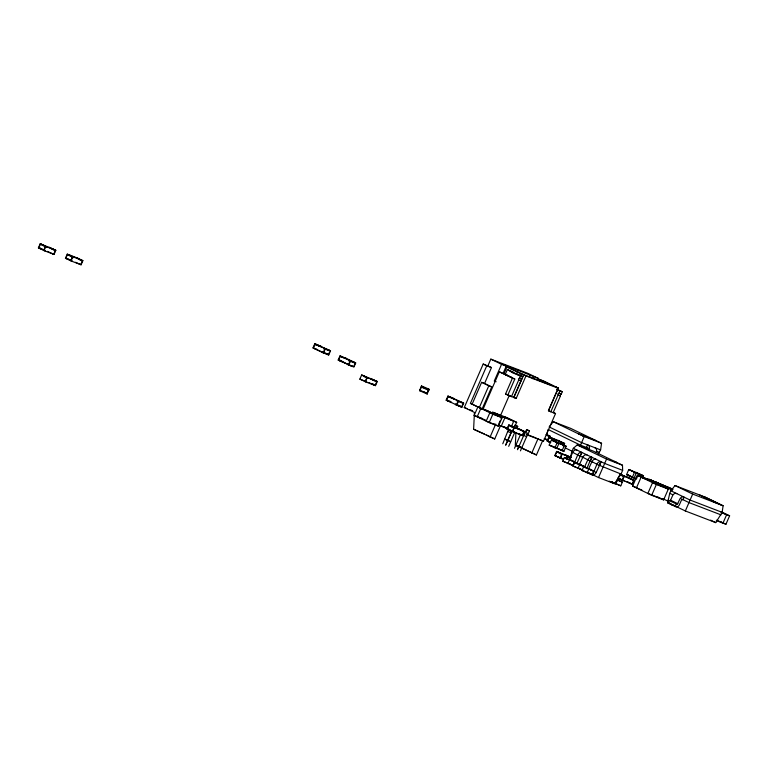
<?xml version="1.0" encoding="UTF-8"?>
<svg xmlns="http://www.w3.org/2000/svg" width="768" height="768" viewBox="0 0 768 768"><rect width="100%" height="100%" fill="white"/><g stroke="black" fill="none" stroke-linecap="round" stroke-linejoin="round"><path stroke-width="1.15" d="M500.438 425.846L494.726 438.97L473.616 429.245L474.432 412.426L464.285 407.53L483.197 364.032L491.472 367.555L484.57 383.453L481.632 382.33L472.166 404.083L492.845 414.202L502.07 417.744L498.413 426.154L489.187 422.621L474.182 415.373L477.84 406.963L487.066 410.496L502.07 417.744M553.728 412.704L555.523 413.568L543.514 441.168L542.621 440.736L536.438 454.963L515.318 445.229L515.914 432.902M512.362 372.077L507.427 369.418L505.238 374.438L514.79 379.056L507.878 394.944L511.459 396.672L518.736 379.949C517.354 378.086 520.973 377.52 521.818 379.171L522.902 376.666C516.797 374.592 512.131 373.037 507.427 369.418M518.621 375.101L510.115 370.714M598.176 454.368L600.595 449.894L601.565 443.29L570.653 428.362L553.277 421.699L549.802 426.048M675.994 506.448L685.344 510.97L715.766 522.624L722.141 512.352L723.11 505.747L705.446 497.213L675.034 485.558L670.858 490.771L669.754 493.306L667.69 502.435L673.92 505.45M569.933 459.965L571.728 452.006L573.331 448.32L577.19 444.931L593.126 451.037L622.483 465.216L622.646 470.342L621.043 474.038L614.467 483.667L598.522 477.552L588.038 472.493M546.71 435.158L547.738 430.589M587.338 448.742L586.454 447.427L587.558 444.893L588.461 445.363A3.696 2.678 -69 0 1 589.277 449.28L589.133 449.645M558.086 389.731L558.067 390.605M576.71 463.709L581.933 452.467L581.078 452.294A4.186 2.88 -64.2 0 0 577.997 454.282L573.235 465.619L569.184 463.661M581.472 452.371L580.33 456.163M586.829 468.595L591.59 457.258M583.603 466.771L593.77 471.149L583.603 466.771L582 470.467L592.858 474.979A4.186 2.88 -64.2 0 0 595.939 473.002L601.171 461.76L600.317 461.587A4.186 2.88 -64.2 0 0 597.235 463.565L592.474 474.902L587.405 472.464M600.701 461.654L599.462 465.408L601.066 461.722M502.771 443.77L508.358 429.888L511.296 431.021A2.016 1.459 -69 0 1 510.989 432.768L505.709 444.893M596.246 452.371L596.39 452.006A3.696 2.678 -69 0 0 595.574 448.09L594.672 447.629M676.877 493.68L675.965 493.354A3.696 2.534 -64.2 0 0 672.653 495.485L670.426 500.602L669.072 500.534L667.968 503.069L676.08 506.89A3.254 2.237 -64.2 0 0 679.622 504.307L681.571 499.882L683.011 499.699L684.106 497.165L683.194 496.848A3.696 2.534 -64.2 0 0 679.882 498.97L677.328 504.365L669.072 500.534M577.19 444.931L606.547 459.11L598.522 477.552M618.998 476.006L617.27 480.134L622.368 482.141L620.765 485.827L611.674 481.939M675.034 485.558L692.688 494.083L685.344 510.97M45.158 250.483L44.957 250.944L38.4 247.91L40.205 243.754L55.834 250.272L54.029 254.419L43.661 250.454L45.466 246.298L55.834 250.272M43.133 249.61L38.928 247.574L40.33 244.339L41.501 244.253L46.762 246.797L46.56 247.258L40.33 244.339M44.189 250.109L45.59 246.883M49.066 247.699L49.267 247.229L54.538 249.773L54.336 250.234L51.178 248.707M52.733 253.93L53.904 253.834L55.306 250.608L54.336 250.234M65.453 258.278L72.221 260.861L72.019 261.322L65.453 258.278L67.258 254.131L77.626 258.106L82.886 260.65L81.082 264.797L70.723 260.822L72.528 256.675L82.886 260.65M65.981 257.942L67.382 254.717M68.352 255.091L68.554 254.63L73.824 257.174L72.653 257.261L71.242 260.486L67.037 258.451M79.786 264.298L80.957 264.211L82.368 260.986L79.21 259.459M330.518 350.822L325.334 348.835L323.53 352.982L312.998 347.904L314.803 343.747L330.518 350.822L328.714 354.97L322.214 352.349L322.416 351.888M315.926 344.842L316.128 344.381L321.302 346.368L321.101 346.829L314.938 344.371L313.536 347.597L314.323 348.538L328.714 354.97M323.818 348.662L324.019 348.202L329.203 350.179L329.002 350.65L323.818 348.662L324.806 349.133L323.405 352.368M328.579 354.346L329.52 352.195M345.168 357.869L355.699 362.957L353.894 367.104L338.189 360.038L339.994 355.882L346.493 358.502L346.291 358.963M344.688 362.659L339.504 360.672L338.717 359.731L340.118 356.506L344.266 358.09M341.309 356.515L340.118 356.506M347.597 364.022L347.395 364.483L352.579 366.47L352.781 366.01M349.008 360.797L349.2 360.336L354.384 362.314L354.182 362.784L349.008 360.797L349.987 361.267L348.586 364.502L338.189 360.038M348.72 365.117L350.525 360.97L355.699 362.957M353.77 366.48L355.171 363.254M366.605 381.706L366.403 382.166L359.846 379.123L361.651 374.976L377.28 381.485L375.475 385.642L365.117 381.667L366.922 377.52L377.28 381.485M365.635 381.331L367.037 378.096L368.208 378.01L362.947 375.466L361.776 375.562M370.522 378.912L370.723 378.451L375.984 380.995L375.782 381.456L371.568 379.421M374.179 385.142L375.35 385.056L376.752 381.821L375.782 381.456M427.2 394.051L428.89 389.117L421.498 385.91L419.712 390.163L427.094 393.37L427.2 394.051L419.798 390.749M427.286 392.832L428.89 389.117M428.986 389.808L428.803 390.336L421.411 387.139M446.15 400.195L447.955 396.048L463.67 403.123L461.866 407.27L446.15 400.195L451.613 402.422M447.466 400.838L447.667 400.378L450.778 401.568M449.069 397.142L449.27 396.682L454.454 398.669L454.253 399.13L448.09 396.672L446.678 399.898L447.667 400.378M460.742 406.176L455.568 404.189L455.366 404.65L460.541 406.637M456.557 404.659L457.958 401.434L457.171 400.493L463.67 403.123M456.682 405.283L458.486 401.136L447.955 396.048M462.346 402.48L462.154 402.941L456.97 400.954M461.731 406.646L463.133 403.421M481.901 408.95L470.41 403.402L486.778 365.76L491.472 367.555M487.891 365.827L490.81 359.136L527.818 373.325L538.56 378.509L537.648 380.602M479.338 407.539L488.794 385.786L491.731 386.909L482.266 408.662M503.069 373.45L506.246 366.125L501.552 364.33L494.275 381.053L496.157 381.773M482.947 409.459L499.315 371.808L511.834 377.395M504.01 373.613L506.918 366.922L524.755 375.062L552.355 385.642L539.232 379.306L543.926 381.101L558.25 388.022L548.429 410.611L550.819 411.763L558.096 395.03C556.714 393.178 560.333 392.611 561.168 394.262L562.262 391.747L556.925 389.405L562.262 391.747M489.187 422.621L492.845 414.202M555.523 413.568L548.467 410.861L558.288 388.272L525.984 375.888L516.163 398.477L505.526 394.042L512.438 378.154L514.79 379.056M516.979 372.451L517.939 370.253L538.56 378.509M490.032 437.174L495.734 424.042M500.342 415.949L509.117 395.779M498.72 424.032L500.093 420.874M501.005 418.771L501.917 416.669L516.682 422.333L514.397 427.584M520.522 375.514L521.242 373.834L525.984 375.888M519.466 378.269L520.56 375.763L522.902 376.666M523.594 374.736L513.773 397.325L516.163 398.477M513.811 397.574L521.088 380.842L520.858 379.718L521.818 379.171M529.363 377.069L530.275 374.986M506.938 429.101L508.742 424.954L519.11 428.918L524.371 431.462L522.566 435.619L506.938 429.101L521.27 435.12L522.442 435.034L523.843 431.798L517.814 428.429L517.613 428.89M508.867 425.539L515.107 428.448L515.309 427.987L510.038 425.443L508.867 425.539L507.466 428.765L513.504 432.144L513.706 431.683M511.45 426.451L513.734 421.2L504.355 416.669M532.944 378.797L533.856 376.714M505.757 445.21L511.939 430.992M512.208 431.645L514.013 427.498L524.371 431.462M512.726 431.309L514.138 428.083M508.694 446.342L514.877 432.115M516.816 428.496L517.728 426.403L515.04 425.107M514.522 448.272L519.936 435.869A2.016 1.459 -69 0 0 520.032 434.131M517.459 449.405L518.842 446.237L521.818 447.677L515.904 445.114L518.842 446.237M517.507 449.712L523.69 435.494A4.57 3.312 -69 0 0 524.16 433.786L524.198 433.21A4.57 3.312 -69 0 0 524.179 432.653M520.445 450.845L526.627 436.618A4.57 3.312 -69 0 0 527.098 434.909L527.136 434.333A4.57 3.312 -69 0 0 525.84 431.222M527.107 434.822L527.654 435.091L529.469 430.906L526.79 429.61M531.734 453.158L537.917 438.941L542.621 440.736M558.826 393.36L559.91 390.845M553.171 412.666L560.448 395.933L560.208 394.81L561.168 394.262M544.944 438.95L547.018 439.738L547.219 439.277M550.339 442.598L547.181 441.072L548.986 436.915L559.354 440.89M547.709 440.736L549.11 437.501L550.282 437.414L555.552 439.958L554.371 440.045M549.235 438.298L550.138 436.224L546.845 434.64M548.678 441.101L548.477 441.571L550.589 442.579M549.178 445.133L551.414 439.997L566.141 446.208L563.904 451.344L549.178 445.133L554.227 447.062M553.354 441.533L554.256 439.459L564.614 443.434L563.712 445.507M557.856 440.861L558.058 440.4L564.614 443.434M554.899 447.888L557.126 442.762L566.141 446.208M563.578 459.475L554.794 455.587L556.598 451.44L571.171 457.44M555.322 455.251L556.253 453.101M556.291 455.626L556.09 456.086L561.35 458.63L561.552 458.17M561.014 442.378L563.117 443.395L563.318 442.934M563.155 445.92L564.086 443.77L560.928 442.243M560.064 458.131L561.869 453.984L570.931 457.459L570.73 457.92L567.158 456.538L566.256 458.611M560.582 457.795L561.984 454.57L563.155 454.474L557.894 451.939M562.771 461.174L564.374 457.488L574.474 461.866L572.87 465.552L562.771 461.174L567.811 463.104M566.352 459.274L567.283 457.123L570.557 458.054M567.83 463.622L569.434 459.926L574.474 461.866M547.997 429.446L580.522 445.162L584.189 436.627L553.277 421.699M583.747 470.582L572.89 466.061L574.493 462.374L584.659 466.752L588.125 459.168A4.186 2.88 -64.2 0 1 591.206 457.19L592.051 457.363L590.448 461.05M577.949 468.509L579.552 464.822L584.602 466.752M587.059 472.906L588.662 469.219M593.712 471.149L592.109 474.845L588.058 472.886M622.042 480.298L623.846 476.15L634.214 480.125L632.41 484.272L617.837 478.262M634.214 480.125L619.882 474.106L625.142 476.65L623.971 476.736L622.57 479.962L623.338 480.797L618.077 478.253L624.739 480.806M636.24 478.944L626.563 474.662L628.79 469.526L643.517 475.747L642.624 477.802M628.646 474.71L628.358 475.354L634.08 478.118L636.317 472.982L630.595 470.218M632.285 477.427L634.512 472.291L643.517 475.747M629.472 478.426L633.686 480.461L632.285 483.686L631.114 483.773L626.899 481.738M632.63 486.077L637.315 475.286L649.267 479.885L668.314 489.101L663.619 499.882L651.667 495.283L632.63 486.077L636.97 487.747M636.624 478.33L637.978 475.219L652.55 481.219M640.934 476.851L641.722 475.056L636 472.291M644.333 478.714L644.534 478.253L637.978 475.219M651.667 495.283L656.362 484.502L668.314 489.101M668.371 499.738L667.786 501.082L662.592 498.566M675.197 506.554L676.301 504.029M716.342 520.56L725.942 524.246L729.6 515.827L721.267 511.805M576.874 450.029L576.019 449.856A4.186 2.88 -64.2 0 0 572.938 451.834L569.558 459.35L576.979 463.21M586.992 454.915L586.138 454.742A4.186 2.88 -64.2 0 0 583.066 456.72L579.542 464.304M596.102 459.312L595.248 459.139A4.186 2.88 -64.2 0 0 592.176 461.117L588.653 468.71M580.07 456.23L572.669 452.333M599.299 465.514L591.898 461.616M513.658 372.192L512.698 372.739M519.917 375.226L519.485 375.725M569.414 459.418L571.133 460.282M573.629 465.686L568.829 463.594M578.688 468.134L582.346 470.016M558.25 388.022L555.907 387.12L558.288 388.272M516.374 373.747L518.726 374.65M505.238 374.438L507.59 375.341M518.736 379.949L521.088 380.842M558.096 395.03L560.448 395.933M505.526 394.042L510.23 395.846M578.438 433.853L595.814 440.515M582.624 435.878L601.565 443.29M600.595 449.894L581.626 442.627L549.101 426.922M580.522 445.162L588.23 448.109M596.534 451.296L599.491 452.429M470.41 403.402L472.166 404.083M315.974 344.765L319.085 345.955M490.07 411.946L480.835 408.413L477.178 416.822L485.386 419.962M499.066 416.294L489.84 412.752L486.182 421.171L495.408 424.704L493.411 423.744M546.749 434.794L549.61 436.531L546.499 435.341M545.99 434.64L550.138 436.224M606.547 459.11L622.483 465.216M563.117 443.395L564.086 443.77M312.998 347.904L317.146 349.488M514.79 425.28L517.728 426.403M529.469 430.906L526.541 429.782L524.717 433.968L524.17 433.699M324.442 352.762L327.542 353.952M692.688 494.083L723.11 505.747M82.368 260.986L76.33 257.606M464.285 407.53L467.414 408.73M469.507 409.536L472.637 410.736M338.717 359.731L341.827 360.922M544.186 438.787L548.333 440.381M653.078 481.728L641.126 477.13L636.432 487.92L641.866 490.003M547.181 441.072L550.694 442.416M622.646 470.342L604.714 463.469L573.331 448.32M664.502 487.258L652.55 482.659L647.856 493.45L659.808 498.038M526.301 434.218L535.238 437.645M38.928 247.574L39.898 247.939M527.654 435.091L543.514 441.168M38.4 247.91L45.245 250.531M474.182 415.373L482.381 418.512M498.259 425.078L508.963 429.187M626.563 474.662L632.688 477.005M523.69 435.494L526.627 436.618M722.141 512.352L690.134 500.074L670.858 490.771M621.043 474.038L598.925 465.139M721.114 512.573L729.6 515.827M508.051 431.645L510.989 432.768M633.686 480.461L627.648 477.082M721.046 514.877L689.03 502.608L681.197 498.826M359.846 379.123L366.691 381.744M554.794 455.587L562.752 458.64M572.89 466.061L576.922 467.606M667.69 502.435L670.944 503.693M667.968 503.069L668.851 503.405A3.254 2.237 -64.2 0 0 669.83 503.472M582 470.467L587.05 472.397M611.664 481.834L620.765 485.827M671.587 504.816L672.461 505.152A3.254 2.237 -64.2 0 0 673.795 505.114M473.616 429.245L484.474 434.016M515.318 445.229L520.022 447.034M428.698 389.674L421.315 386.477M429.005 389.904L421.603 386.602L419.808 390.854L419.693 390.067M423.917 391.891L427.085 393.264M517.939 370.253L502.666 364.397L506.246 366.125M490.81 359.136L501.552 364.33M506.918 366.922L521.242 373.834M517.574 374.323L520.56 375.763M483.197 364.032L486.778 365.76M499.315 371.808L512.438 378.154M484.57 383.453L491.731 386.909M481.632 382.33L488.794 385.786M703.91 496.627L721.574 505.152M699.792 495.043L717.456 503.578M721.44 512.179L726.643 514.694L722.986 523.114L716.736 520.09M663.59 485.443L648.864 479.222L672.998 489.37L669.197 487.526L657.245 482.928L672.47 490.301M656.074 481.987L661.786 484.752M650.669 479.914L656.381 482.678M628.79 469.526L634.512 472.291M647.04 478.694L652.31 481.229M669.754 493.306L672.768 494.755M633.763 477.427L636.624 478.8M548.986 436.915L554.256 439.459M553.238 439.402L555.35 440.419M549.11 437.501L553.325 439.536M516.682 422.333L507.312 417.802L492.547 412.138L501.917 416.669M558.614 442.762L564.336 445.526L562.109 450.653L557.338 448.349M553.21 440.688L558.931 443.453L556.704 448.579L550.982 445.814M551.414 439.997L557.126 442.762M720.73 521.731L725.942 524.246M495.494 413.27L504.874 417.802L501.216 426.211L499.133 425.203M627.446 477.542L631.661 479.578M565.114 447.85L572.582 451.459M619.642 474.115L623.846 476.15M619.757 474.701L623.971 476.736M545.04 438.787L547.018 439.738M582.787 457.219L590.189 461.117M580.09 456.048L583.229 457.565M589.507 460.589L592.646 462.106M670.579 500.218L677.808 503.712M710.573 520.118L715.766 522.624M627.139 481.728L632.41 484.272M559.142 449.04L563.904 451.344M536.131 438.077L538.819 439.373M508.742 424.954L514.013 427.498M511.949 426.922L514.051 427.939M617.309 479.693L622.368 482.141M565.67 454.915L570.931 457.459M567.494 456.259L569.597 457.277M556.598 451.44L561.869 453.984M567.158 456.538L570.317 458.064M503.827 426.586L506.947 428.102M518.352 433.584L522.566 435.619M558.826 453.043L560.938 454.061M501.35 425.875L511.68 430.8M455.568 404.189L461.866 407.27M564.374 457.488L569.434 459.926M574.493 462.374L579.552 464.822M496.406 425.184L498.413 426.154M611.366 481.747L615.408 483.706L617.328 480.202L615.725 483.888L615.082 483.494A4.186 2.88 -64.2 0 1 614.602 482.861M609.226 481.133L614.467 483.667M577.939 468L582.998 470.438M314.803 343.747L325.334 348.835M339.994 355.882L350.525 360.97M521.05 447.533L536.438 454.963M349.622 365.04L352.579 366.47M486.518 435.014L494.726 438.97M361.651 374.976L366.922 377.52M363.802 376.435L368.016 378.47M372.278 383.664L374.381 384.682M368.918 382.598L375.475 385.642M67.258 254.131L72.528 256.675M71.51 256.618L73.622 257.635M69.494 255.734L71.597 256.752M40.205 243.754L45.466 246.298M75.581 262.262L81.082 264.797M47.462 251.386L54.029 254.419M637.315 475.286L656.362 484.502M657.734 497.03L663.619 499.882M596.208 472.502L588.816 468.605L590.371 469.574M587.098 468.106L579.696 464.208L581.261 465.178M511.296 431.021L511.219 430.762A2.016 1.459 -69 0 0 511.114 430.522M421.498 385.91L421.613 386.698M514.09 426.72A4.57 3.312 -69 0 1 514.714 427.363M514.963 427.776A4.57 3.312 -69 0 1 515.155 428.237M507.677 428.909A2.016 1.459 -69 0 1 508.282 429.629M614.054 461.395L616.848 462.624L614.054 461.395M507.706 440.314L504.768 439.19L510.691 441.754L507.706 440.314"/></g></svg>
